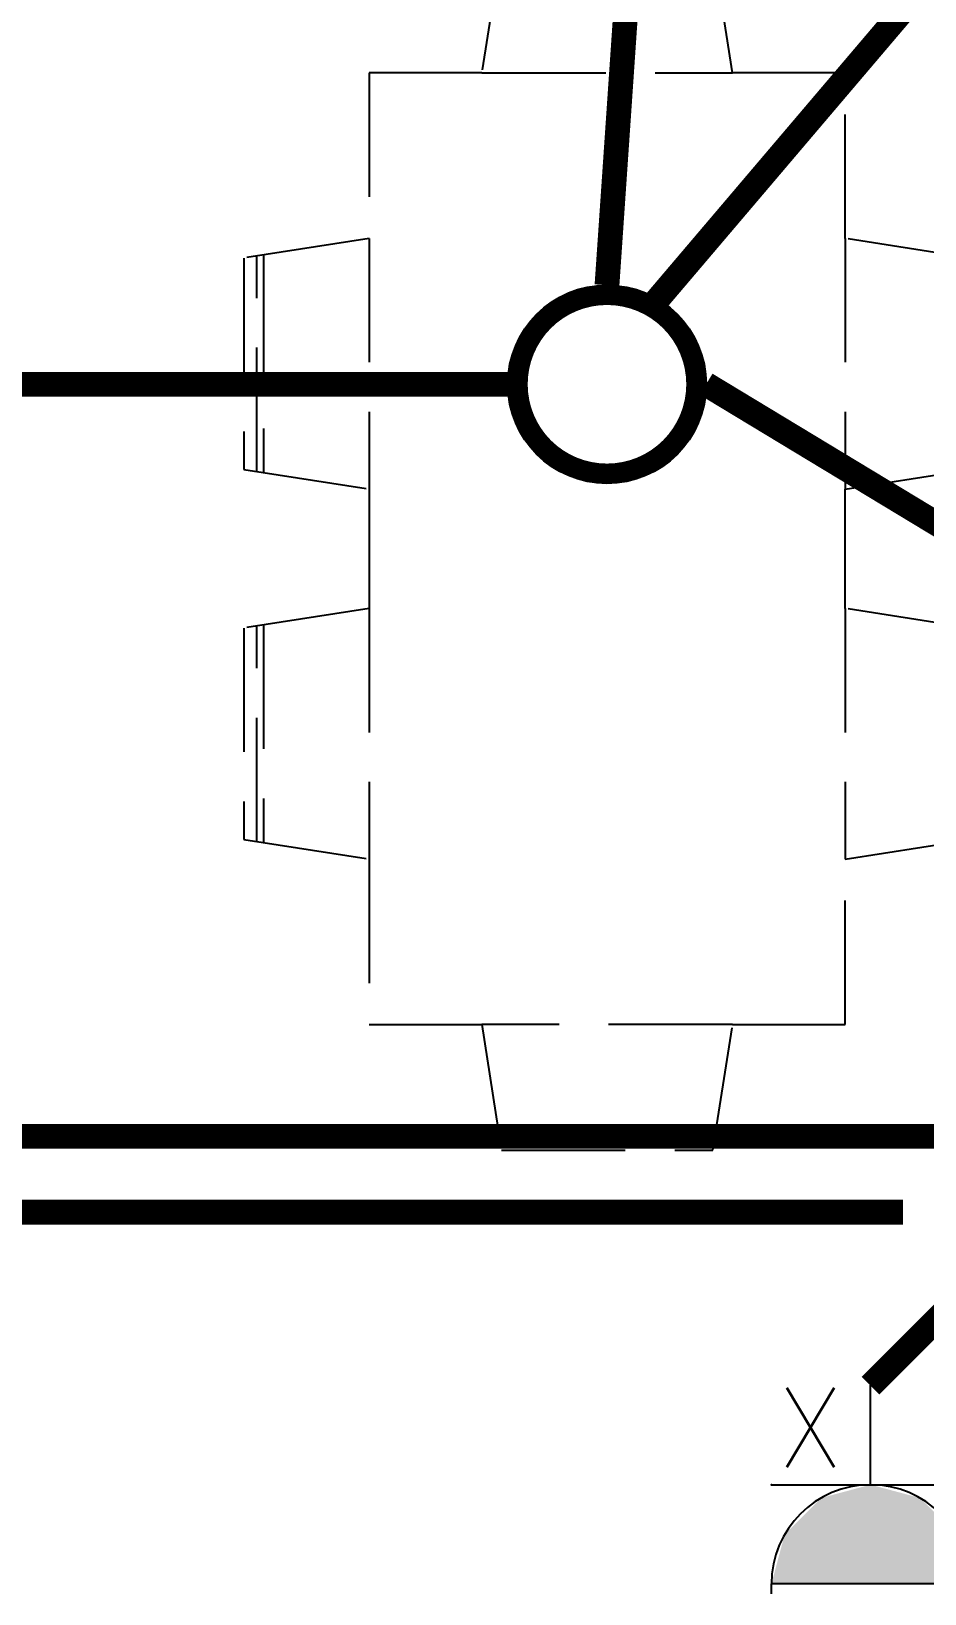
# Model space of a CAD drawing. Extents: x 5031545 to 5313844, y -886381 to -283477.
# Drawn here: x 5251169 to 5252972, y -786084 to -782931 of the extents above; entities that cross this region are included whole.
import ezdxf
from ezdxf.enums import TextEntityAlignment as Align

# ---------------------------------------------------------------- set-up
doc = ezdxf.new("R2010")
doc.units = 0
doc.header["$LTSCALE"] = 1000
doc.header["$MEASUREMENT"] = 0
doc.linetypes.add('A户型$0$DASH', pattern=[0.35, 0.25, -0.1])
doc.layers.get('0').update_dxf_attribs({"linetype": 'CONTINUOUS'})
for name, color, linetype in [('5fur', 175, 'CONTINUOUS'), ('EQUIP-插座', 3, 'CONTINUOUS'), ('EQUIP-照明', 3, 'CONTINUOUS'), ('WIRE-安防', 4, 'CONTINUOUS'), ('WIRE-插座', 2, 'CONTINUOUS'), ('WIRE-照明', 2, 'CONTINUOUS')]:
    doc.layers.add(name, color=color, linetype=linetype)
doc.styles.add('_TEL_DIM', font='simplex.shx', dxfattribs={"width": 0.8, "height": 3.5, "bigfont": 'hztxt.shx'})
doc.styles.get("Standard").update_dxf_attribs({"font": 'gbenor.shx', "bigfont": 'gbcbig.shx'})

# ---------------------------------------------------------------- blocks, each defined once
blk = doc.blocks.new('$equip$00001150')
at = {"const_width": 0.1}
blk.add_lwpolyline([(-0.45, 0, 1), (0.45, 0, 1)], format="xyb", close=True, dxfattribs=at)
blk.add_circle((0, 0), 0.5)
at = {"flags": 9}
blk.add_attdef('A', (0, 0), '', height=0.00002, dxfattribs=at)
blk = doc.blocks.new('$equip$00001764')
for p, q in [((-0.5, 1.05), (-0.5, 1)), ((0.5, 1.05), (0.5, 1)), ((-0.5, 1), (0.5, 1)), ((0.5, 0.5), (-0.5, 0.5)), ((0, 0.5), (0, 0))]:
    blk.add_line(p, q)
blk.add_arc((0, 1), 0.5, 180, 0)
for p in [(-0.5, 0.5), (0.5, 0.5), (0, 0)]:
    blk.add_point(p)
for points in [[(0.433, 0.75), (-0.433, 0.75), (0.5, 1), (-0.5, 1)], [(0.25, 0.567), (-0.25, 0.567), (0.433, 0.75), (-0.433, 0.75)], [(0, 0.5), (0, 0.5), (0.25, 0.567), (-0.25, 0.567)]]:
    blk.add_solid(points)
at = {"color": 7, "style": '_TEL_DIM'}
blk.add_attdef('$TEXT$', text='', height=0.4, dxfattribs=at).set_placement((0.3031, 0.211), align=Align.MIDDLE_CENTER)
at = {"color": 7, "style": '_TEL_DIM', "flags": 1}
blk.add_attdef('A', text='', height=0.00002, dxfattribs=at).set_placement((0, 0), align=Align.MIDDLE_CENTER)
blk = doc.blocks.new('VDGVDVXVE')
at = {"layer": '5fur', "color": 252, "linetype": 'A户型$0$DASH'}
for p, q in [((583080.2, 366906.8), (583586.1, 366906.8)), ((582853.2, 366573.1), (582853.2, 366067.3)), ((583813.2, 366573.1), (583813.2, 366067.3)), ((582626.5, 366102.6), (582626.5, 366537.6)), ((582639.8, 366539.7), (582639.8, 366100.5)), ((582853.2, 365826.4), (582853.2, 365320.6)), ((583813.1, 365826.4), (583813.2, 365320.6)), ((582626.5, 365356), (582626.5, 365790.9)), ((582639.8, 365793), (582639.8, 365353.8)), ((583586.1, 364986.9), (583080.3, 364986.9)), ((583552.6, 364773.5), (583113.5, 364773.5)), ((583115.6, 364760.2), (583550.6, 364760.2))]:
    blk.add_line(p, q, dxfattribs=at)
for points in [[(583586.1, 366906.8), (583546.5, 367160.2), (583119.8, 367160.2), (583080.2, 366906.8), (582853.2, 366906.9), (582853.2, 366573.1), (582599.8, 366533.5), (582599.8, 366106.9), (582853.2, 366067.3), (582853.2, 365826.4), (582599.8, 365786.9), (582599.8, 365360.2), (582853.2, 365320.6), (582853.2, 364986.9), (583080.3, 364986.9), (583119.8, 364733.5), (583546.5, 364733.5), (583586.1, 364986.9), (583813.2, 364986.9), (583813.2, 365320.6), (584066.5, 365360.2)], [(584066.5, 365786.9), (583813.1, 365826.4), (583813.2, 366067.3), (584066.5, 366106.9)], [(584066.5, 366533.5), (583813.2, 366573.1), (583813.2, 366906.9), (583586.1, 366906.9)]]:
    blk.add_lwpolyline(points, dxfattribs=at)
blk = doc.blocks.new('A$C547B2CCF')
at = {"color": 252}
blk.add_blockref('VDGVDVXVE', (-575593.7, -360558.3), dxfattribs=at)

msp = doc.modelspace()

# ---------------------------------------------------------------- linework, layer by layer
at = {"layer": 'WIRE-安防', "color": 2, "const_width": 50}
for points in [[(5252419.9, -783487.2), (5253153.1, -782624.6)], [(5252330.6, -783443.4), (5252374.5, -782801.9)], [(5250018, -783643.4), (5252130.6, -783643.4)], [(5252530.6, -783643.4), (5253210.2, -784054.2)]]:
    msp.add_lwpolyline(points, dxfattribs=at)
at = {"layer": 'WIRE-插座', "const_width": 50}
msp.add_lwpolyline([(5250127.7, -785160.8), (5253078.3, -785160.8)], dxfattribs=at)
at = {"layer": 'WIRE-照明', "color": 2, "const_width": 50}
for points in [[(5253783.4, -784742.7), (5252862.5, -785663.8)], [(5247692.5, -785313.8), (5252927.9, -785313.8)]]:
    msp.add_lwpolyline(points, dxfattribs=at)

# ---------------------------------------------------------------- block references
at = {"color": 2}
msp.add_blockref('A$C547B2CCF', (5244591.5, -789363.8), dxfattribs=at)
at = {"layer": 'EQUIP-插座', "color": 2}
ref = msp.add_blockref('$equip$00001764', (5252862.5, -785663.8), dxfattribs=dict(at, xscale=400, yscale=400, zscale=400, rotation=179.9999999997768))
ref.add_attrib('$TEXT$', 'X', dxfattribs={"layer": '0', "color": 7, "height": 160, "style": '_TEL_DIM'}).set_placement((5252741.3, -785748.2), align=Align.MIDDLE_CENTER)
at = {"layer": 'EQUIP-照明', "color": 6, "xscale": 400, "yscale": 400, "zscale": 400}
msp.add_blockref('$equip$00001150', (5252330.6, -783643.4), dxfattribs=at)

doc.saveas('drawing.dxf')
